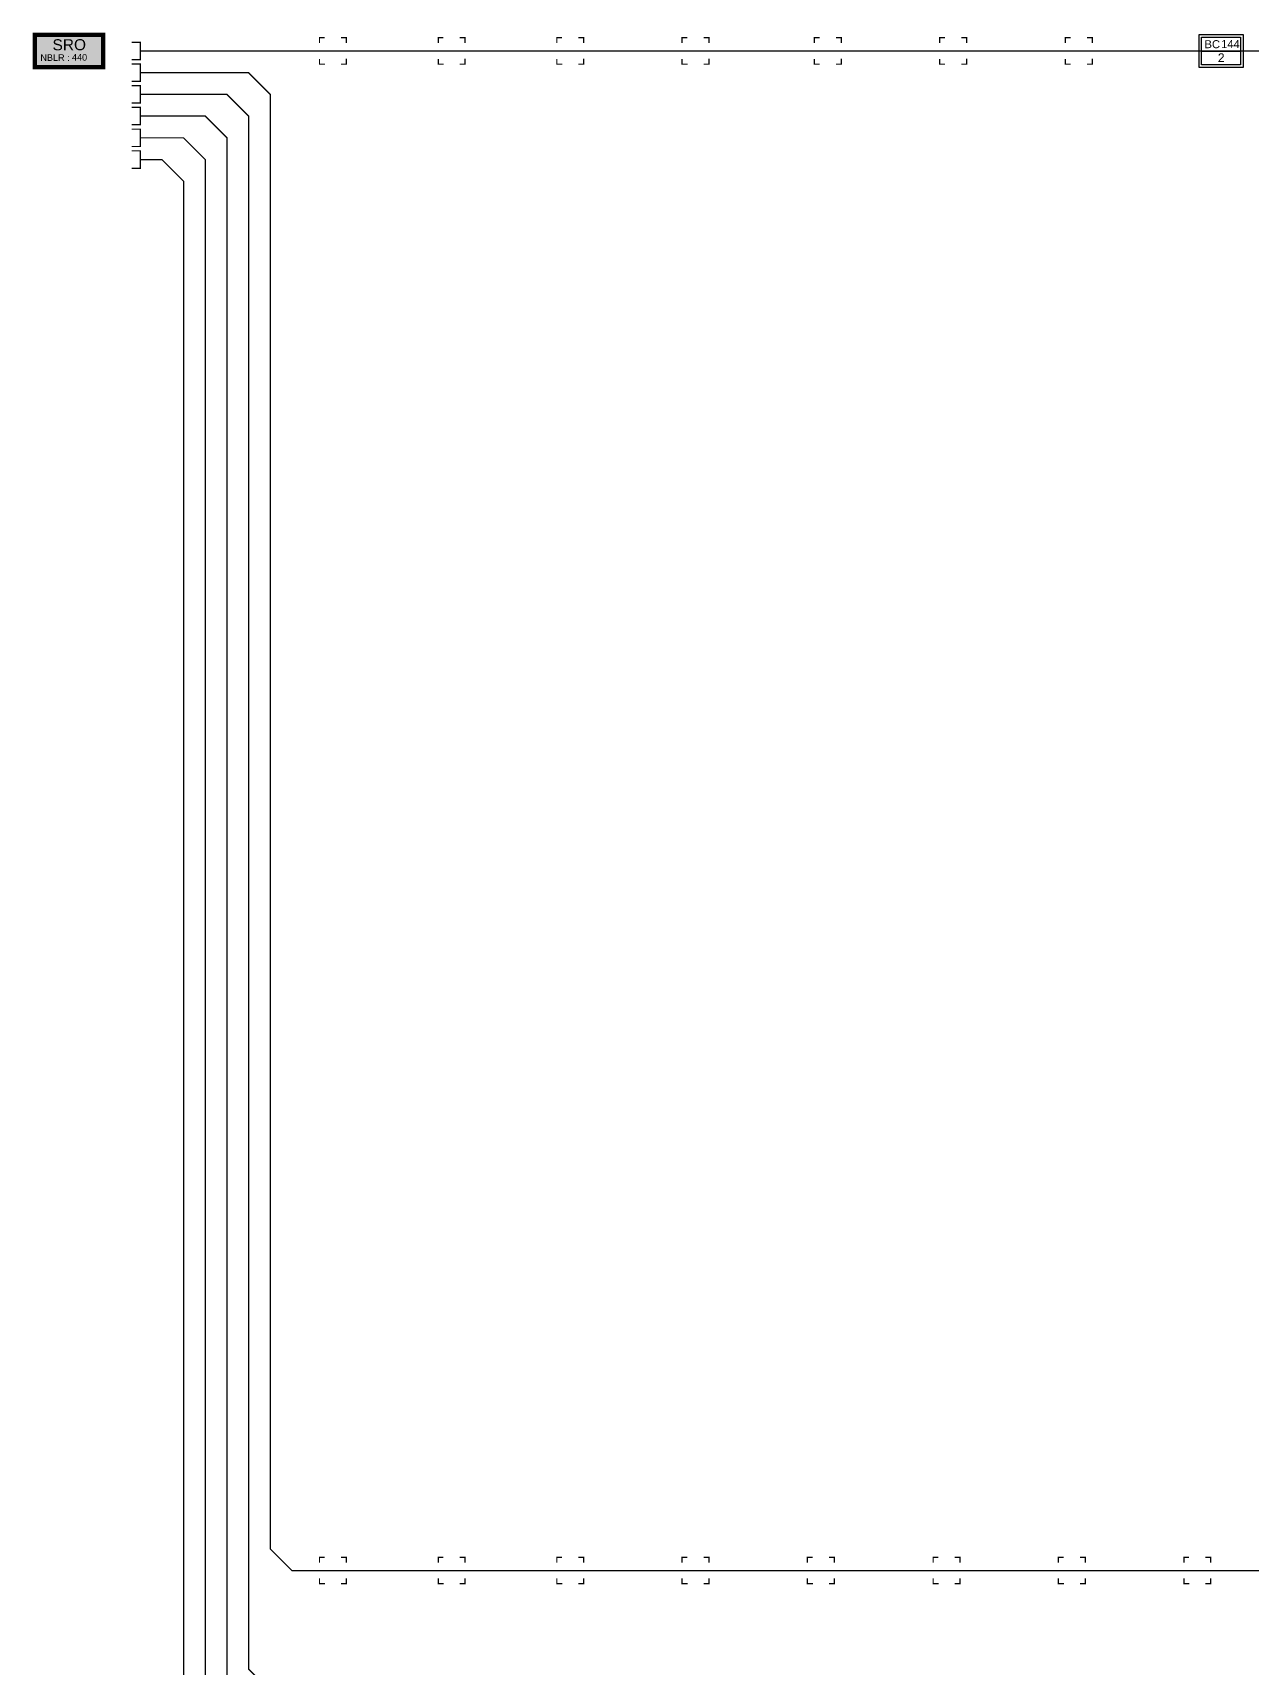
# Model space of a CAD drawing. Header units: millimetres. Extents: x -8 to 2215, y -1075 to 4.
# Drawn here: x -8.4 to 272.8, y -372.8 to 4.2 of the extents above; entities that cross this region are included whole.
import ezdxf
from ezdxf.enums import TextEntityAlignment as Align

# ---------------------------------------------------------------- set-up
doc = ezdxf.new("R2010")
doc.units = ezdxf.units.MM
for name, color, linetype in [('1 - 012Fo Conduite', 4, '12Fo'), ('1 - 048Fo Conduite', 60, '48Fo'), ('1 - 288Fo Conduite', 46, '288Fo'), ('1 - 432Fo Conduite', 12, 'Continuous'), ('2 - 012Fo Aerien', 4, '12Fo AERIEN'), ('BPE', 122, 'Continuous'), ('BPECHB', 7, 'Continuous'), ('BPEFACADE', 7, 'Continuous'), ('PDTCHB', 7, 'Continuous'), ('PDTCHB-AC', 7, 'Continuous'), ('PM', 7, 'Continuous')]:
    doc.layers.add(name, color=color, linetype=linetype)
doc.styles.add('arial', font='Arial')
doc.styles.add('POP', font='Arial')
doc.styles.get("Standard").update_dxf_attribs({"font": 'Arial'})
doc.styles.add('TimeNR', font='Arial')
doc.linetypes.add('12Fo', pattern='A,4,-0.5,["12Fo",Standard,S=1,R=0,X=0,Y=-0.5],-3.65', length=8.15)
doc.linetypes.add('12Fo AERIEN', pattern='A,4,[131,Arial,S=1,R=0,X=0,Y=-1],4,-0.5,["12Fo",Standard,S=1,R=0,X=0,Y=-0.5],-3.65', length=12.15)
doc.linetypes.add('288Fo', pattern='A,4,-0.5,["288Fo",Standard,S=1,R=0,X=0,Y=-0.5],-4.45', length=8.95)
doc.linetypes.add('48Fo', pattern='A,4,-0.5,["48Fo",Standard,S=1,R=0,X=0,Y=-0.5],-3.65', length=8.15)

# ---------------------------------------------------------------- blocks, each defined once
blk = doc.blocks.new('BPECHB')
at = {"color": 122, "linetype": 'Continuous', "flags": 128}
for points in [[(-5.09, 3.81), (5.09, 3.81), (5.09, -3.81), (-5.09, -3.81)], [(-4.49, 3.21), (4.49, 3.21), (4.49, -3.21), (-4.49, -3.21)]]:
    blk.add_lwpolyline(points, close=True, dxfattribs=at)
at = {"color": 122, "flags": 128}
for points in [[(-4.49, 3.21), (4.49, 3.21), (4.49, 0), (-4.49, 0)], [(-4.49, 0), (4.49, 0), (4.49, -3.21), (-4.49, -3.21)]]:
    blk.add_lwpolyline(points, close=True, dxfattribs=at)
at = {"color": 122}
blk.add_text(' BC', height=1.844, dxfattribs=at).set_placement((-4.55, 0.66))
at = {"color": 122, "flags": 1}
blk.add_attdef('NOE_NUM', text='', height=2, dxfattribs=at).set_placement((0.27, 7.15), align=Align.MIDDLE_CENTER)
at = {"color": 122, "linetype": 'ByBlock', "style": 'TimeNR'}
blk.add_attdef('NOE_NBEPIS', text='', height=1.84, dxfattribs=at).set_placement((0, 1.61), align=Align.MIDDLE_LEFT)
at = {"color": 122, "style": 'arial'}
blk.add_attdef('NOE_NBLR', text='', height=2, dxfattribs=at).set_placement((0.02, -1.53), align=Align.MIDDLE_CENTER)
at = {"flags": 1}
for tag, p in [('MAT_CAPA', (0.24, -6.73)), ('NOE_TYPE', (0.24, -6.23)), ('MAT_REF', (0.24, -5.73)), ('NOE_USAGE', (0.24, -7.73)), ('ADR_INSEE', (0.25, -10.73)), ('ADR_VILLE', (0.25, -9.73)), ('ADR_CPLT', (0.25, -10.23)), ('ADR_VOIE', (0.25, -9.23)), ('ADR_NUM', (0.25, -8.73)), ('ADR_CP', (0.25, -11.23)), ('.', (0.24, -8.23)), ('INF_NATURE', (0.24, -12.73)), ('INF_PROPRI', (0.24, -13.23)), ('SEC_NUM', (0.24, -12.23))]:
    blk.add_attdef(tag, text='', height=0.3, dxfattribs=at).set_placement(p, align=Align.MIDDLE_CENTER)
blk.add_attdef('NOE_POSE', text='', height=0.3, dxfattribs=at).set_placement((-0.88, -7.18), align=Align.MIDDLE_LEFT)
blk.add_attdef('INF_NUM', text='', height=0.3, dxfattribs=at).set_placement((1.24, -11.67), align=Align.MIDDLE_RIGHT)
blk = doc.blocks.new('BLKSYN.063')
at = {"layer": 'BPE', "linetype": 'ByBlock'}
ref = blk.add_blockref('BPECHB', (0, 0), dxfattribs=at)
ref.add_attrib('NOE_NBEPIS', '144', dxfattribs={"layer": '0', "height": 1.844, "style": 'TimeNR'}).set_placement((0, 1.61), align=Align.MIDDLE_LEFT)
ref.add_attrib('NOE_NBLR', '2', dxfattribs={"layer": '0', "height": 2, "style": 'arial'}).set_placement((0.02, -1.53), align=Align.MIDDLE_CENTER)
blk = doc.blocks.new('PDTCHB')
at = {"layer": 'BPEFACADE', "color": 7, "linetype": 'Continuous', "const_width": 0.3, "flags": 128}
for points in [[(-3.109863, 1.852839), (-3.109985, 3.09603), (-1.890085, 3.09603)], [(3.09515, 1.854033), (3.095272, 3.097224), (1.875372, 3.097224)], [(-1.866312, -3.016638), (-3.109503, -3.016961), (-3.1097, -1.797061)], [(3.097978, -1.776809), (3.097978, -3.02), (1.872531, -3.02)]]:
    blk.add_lwpolyline(points, dxfattribs=at)
blk = doc.blocks.new('BLKSYN.065')
at = {"layer": 'PDTCHB-AC', "linetype": 'ByBlock'}
blk.add_blockref('PDTCHB', (0, 0), dxfattribs=at)
blk = doc.blocks.new('BLKSYN.066')
at = {"layer": 'PDTCHB', "linetype": 'ByBlock'}
blk.add_blockref('PDTCHB', (0, 0), dxfattribs=at)
blk = doc.blocks.new('BLKSYN.067')
at = {"layer": 'PDTCHB', "linetype": 'ByBlock'}
blk.add_blockref('PDTCHB', (0, 0), dxfattribs=at)
blk = doc.blocks.new('BLKSYN.068')
at = {"layer": 'PDTCHB', "linetype": 'ByBlock'}
blk.add_blockref('PDTCHB', (0, 0), dxfattribs=at)
blk = doc.blocks.new('BLKSYN.069')
at = {"layer": 'PDTCHB', "linetype": 'ByBlock'}
blk.add_blockref('PDTCHB', (0, 0), dxfattribs=at)
blk = doc.blocks.new('BLKSYN.070')
at = {"layer": 'PDTCHB', "linetype": 'ByBlock'}
blk.add_blockref('PDTCHB', (0, 0), dxfattribs=at)
blk = doc.blocks.new('BLKSYN.352')
at = {"layer": 'PDTCHB-AC', "linetype": 'ByBlock'}
blk.add_blockref('PDTCHB', (0, 0), dxfattribs=at)
blk = doc.blocks.new('BLKSYN.353')
at = {"layer": 'PDTCHB', "linetype": 'ByBlock'}
blk.add_blockref('PDTCHB', (0, 0), dxfattribs=at)
blk = doc.blocks.new('BLKSYN.354')
at = {"layer": 'PDTCHB', "linetype": 'ByBlock'}
blk.add_blockref('PDTCHB', (0, 0), dxfattribs=at)
blk = doc.blocks.new('BLKSYN.355')
at = {"layer": 'PDTCHB', "linetype": 'ByBlock'}
blk.add_blockref('PDTCHB', (0, 0), dxfattribs=at)
blk = doc.blocks.new('BLKSYN.356')
at = {"layer": 'PDTCHB', "linetype": 'ByBlock'}
blk.add_blockref('PDTCHB', (0, 0), dxfattribs=at)
blk = doc.blocks.new('BLKSYN.357')
at = {"layer": 'PDTCHB', "linetype": 'ByBlock'}
blk.add_blockref('PDTCHB', (0, 0), dxfattribs=at)
blk = doc.blocks.new('BLKSYN.358')
at = {"layer": 'PDTCHB', "linetype": 'ByBlock'}
blk.add_blockref('PDTCHB', (0, 0), dxfattribs=at)
blk = doc.blocks.new('PDTCHB-AC')
at = {"layer": 'BPEFACADE', "color": 10, "linetype": 'Continuous', "const_width": 0.3, "flags": 128}
for points in [[(-3.109863, 1.852839), (-3.109985, 3.09603), (-1.890085, 3.09603)], [(3.09515, 1.854033), (3.095272, 3.097224), (1.875372, 3.097224)], [(-1.866312, -3.016638), (-3.109503, -3.016961), (-3.1097, -1.797061)], [(3.097978, -1.776809), (3.097978, -3.02), (1.872531, -3.02)]]:
    blk.add_lwpolyline(points, dxfattribs=at)
blk = doc.blocks.new('BLKSYN.064')
at = {"layer": 'BPECHB', "linetype": 'ByBlock'}
blk.add_blockref('PDTCHB-AC', (0, 0), dxfattribs=at)
blk = doc.blocks.new('BLKSYN.351')
at = {"layer": 'BPECHB', "linetype": 'ByBlock'}
blk.add_blockref('PDTCHB-AC', (0, 0), dxfattribs=at)
blk = doc.blocks.new('PM')
blk.add_hatch(color=30).paths.add_polyline_path([(-7.89, 3.73), (7.89, 3.73), (7.89, -3.73), (-7.89, -3.73)])
at = {"const_width": 1, "flags": 128}
blk.add_lwpolyline([(-7.89, 3.73), (7.89, 3.73), (7.89, -3.73), (-7.89, -3.73)], close=True, dxfattribs=at)
at = {"style": 'POP'}
blk.add_text('SRO', height=2.552, rotation=0.2026, dxfattribs=at).set_placement((0.04, 1.46), align=Align.MIDDLE_CENTER)
at = {"linetype": 'ByBlock'}
blk.add_text('NBLR :', height=1.5, dxfattribs=at).set_placement((-6.62, -2.26))
blk.add_attdef('NBLR_CUM', text='', height=1.5).set_placement((0.66, -1.45), align=Align.MIDDLE_LEFT)
blk.add_attdef('NOE_NBEPISS', text='', height=0.3).set_placement((-0.03, -5.77), align=Align.MIDDLE_CENTER)
at = {"flags": 1}
for tag, p in [('MAT_CAPA', (-0.03, -7.69)), ('NOE_NBLR', (-0.03, -5.19)), ('NOE_TYPE', (-0.03, -7.19)), ('NOE_NUM', (-0.03, -6.19)), ('MAT_REF', (-0.03, -6.69)), ('NOE_USAGE', (-0.03, -8.69)), ('ADR_VILLE', (-0.03, -10.69)), ('NOE_POSE', (-0.03, -8.19)), ('ADR_CPLT', (-0.03, -11.19)), ('ADR_VOIE', (-0.03, -10.19)), ('ADR_NUM', (-0.03, -9.69)), ('.', (-0.03, -9.19)), ('INF_NATURE', (-0.03, -13.19)), ('INF_PROPRI', (-0.03, -13.69)), ('ADR_INSEE', (-0.03, -11.69)), ('SEC_NUM', (-0.03, -14.19)), ('INF_NUM', (-0.03, -12.69)), ('ADR_CP', (-0.03, -12.19))]:
    blk.add_attdef(tag, text='', height=0.3, dxfattribs=at).set_placement(p, align=Align.MIDDLE_CENTER)
blk = doc.blocks.new('BLKSYN.432')
at = {"layer": 'PDTCHB-AC', "linetype": 'ByBlock'}
blk.add_blockref('PM', (0, 0), dxfattribs=at).add_auto_attribs({'NBLR_CUM': '440'})

msp = doc.modelspace()

# ---------------------------------------------------------------- linework, layer by layer
at = {"layer": '1 - 012Fo Conduite', "linetype": 'ByBlock', "const_width": 0.3, "flags": 128}
for points in [[(14.39, -23), (16.39, -23), (16.39, -27), (14.39, -27)], [(16.39, -25), (21.39, -25), (26.39, -30), (26.39, -1060.86), (31.39, -1065.86), (60.84, -1065.86)]]:
    msp.add_lwpolyline(points, dxfattribs=at)
at = {"layer": '1 - 048Fo Conduite', "linetype": 'ByBlock', "const_width": 0.3, "flags": 128}
for points in [[(14.39, -8), (16.39, -8), (16.39, -12), (14.39, -12)], [(16.39, -10), (36.39, -10), (41.39, -15), (41.39, -372.98), (46.39, -377.98), (60.84, -377.98)], [(14.39, -13), (16.39, -13), (16.39, -17), (14.39, -17)], [(16.39, -15), (31.39, -15), (36.39, -20), (36.39, -400.68), (41.39, -405.68), (60.84, -405.68)]]:
    msp.add_lwpolyline(points, dxfattribs=at)
at = {"layer": '1 - 288Fo Conduite', "linetype": 'ByBlock', "const_width": 0.3, "flags": 128}
for points in [[(14.39, -3), (16.39, -3), (16.39, -7), (14.39, -7)], [(16.39, -5), (41.39, -5), (46.39, -10), (46.39, -345.28), (51.39, -350.28), (60.84, -350.28)], [(60.84, -350.28), (88.21, -350.28)], [(88.21, -350.28), (115.56, -350.28)], [(115.56, -350.28), (144.45, -350.28)], [(144.45, -350.28), (173.35, -350.28)], [(173.35, -350.28), (202.33, -350.28)], [(202.33, -350.28), (231.22, -350.28)], [(231.22, -350.28), (260.13, -350.28)], [(260.13, -350.28), (289.03, -350.28)]]:
    msp.add_lwpolyline(points, dxfattribs=at)
at = {"layer": '1 - 432Fo Conduite', "linetype": 'ByBlock', "const_width": 0.3, "flags": 128}
for points in [[(14.39, 2), (16.39, 2), (16.39, -2), (14.39, -2)], [(16.39, 0), (60.84, 0)], [(60.84, 0), (88.21, 0)], [(88.21, 0), (115.56, 0)], [(115.56, 0), (144.45, 0)], [(144.45, 0), (174.93, 0)], [(174.93, 0), (203.83, 0)], [(203.83, 0), (232.81, 0)], [(232.81, 0), (265.61, 0)], [(265.61, 0), (322.47, 0)]]:
    msp.add_lwpolyline(points, dxfattribs=at)
at = {"layer": '2 - 012Fo Aerien', "linetype": 'ByBlock', "const_width": 0.3, "flags": 128}
for points in [[(14.39, -18), (16.39, -18), (16.39, -22), (14.39, -22)], [(16.39, -20), (26.39, -20), (31.39, -25), (31.39, -1030.48), (36.39, -1035.48), (60.68, -1035.48)]]:
    msp.add_lwpolyline(points, dxfattribs=at)

# ---------------------------------------------------------------- block references
at = {"layer": 'BPE', "linetype": 'ByBlock'}
msp.add_blockref('BLKSYN.063', (265.61, 0), dxfattribs=at)
at = {"layer": 'PDTCHB', "linetype": 'ByBlock'}
for name, p in [('BLKSYN.065', (88.21, 0)), ('BLKSYN.066', (115.56, 0)), ('BLKSYN.067', (144.45, 0)), ('BLKSYN.068', (174.93, 0)), ('BLKSYN.069', (203.83, 0)), ('BLKSYN.070', (232.81, 0)), ('BLKSYN.352', (88.21, -350.28)), ('BLKSYN.353', (115.56, -350.28)), ('BLKSYN.354', (144.45, -350.28)), ('BLKSYN.355', (173.35, -350.28)), ('BLKSYN.356', (202.33, -350.28)), ('BLKSYN.357', (231.22, -350.28)), ('BLKSYN.358', (260.13, -350.28))]:
    msp.add_blockref(name, p, dxfattribs=at)
at = {"layer": 'PDTCHB-AC', "linetype": 'ByBlock'}
for name, p in [('BLKSYN.064', (60.84, 0)), ('BLKSYN.351', (60.84, -350.28))]:
    msp.add_blockref(name, p, dxfattribs=at)
at = {"layer": 'PM', "linetype": 'ByBlock'}
msp.add_blockref('BLKSYN.432', (0, 0), dxfattribs=at)

doc.saveas('drawing.dxf')
